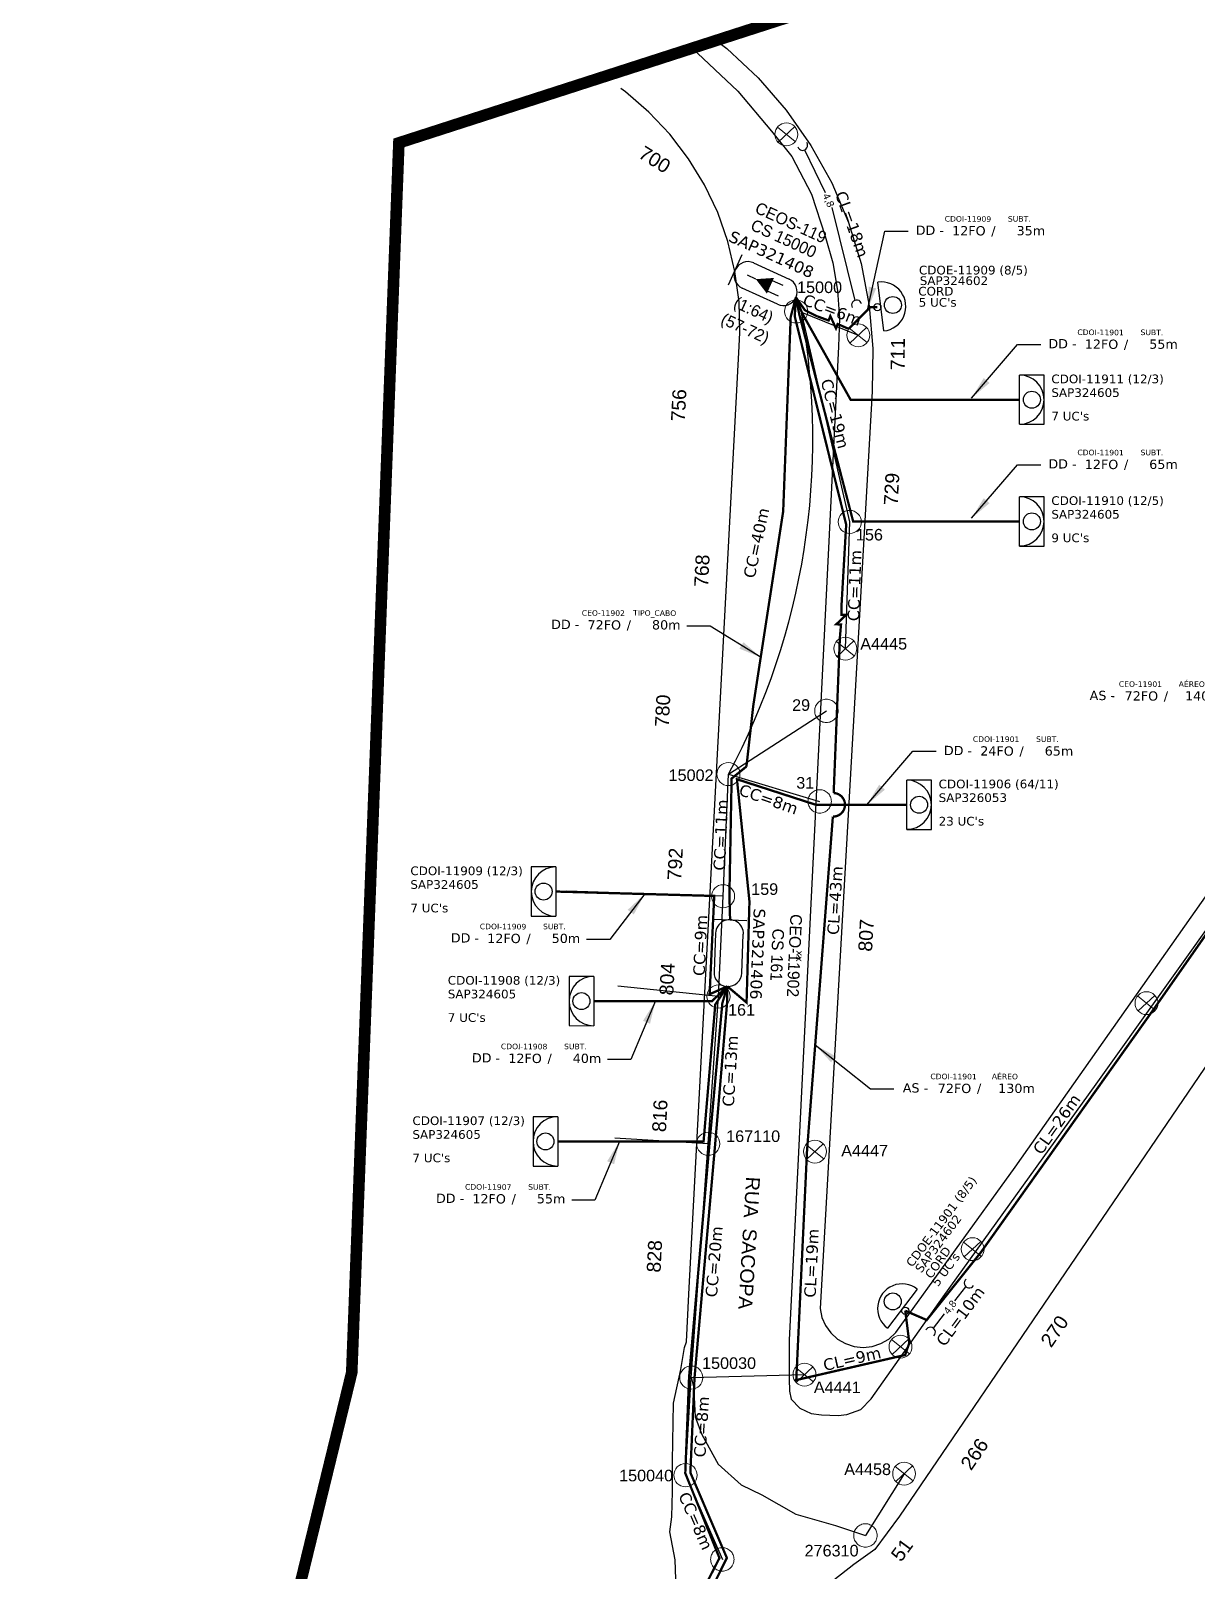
# Model space of a CAD drawing. Header units: metres. Extents: x 1369778 to 1370616, y 14918213 to 14918807.
# Drawn here: x 1370240.3 to 1370341, y 14918330.2 to 14918463.1 of the extents above; entities that cross this region are included whole.
import ezdxf
from ezdxf.enums import TextEntityAlignment as Align

# ---------------------------------------------------------------- set-up
doc = ezdxf.new("R2010")
doc.units = ezdxf.units.M
doc.header["$LTSCALE"] = 0.1
doc.header["$MEASUREMENT"] = 0
doc.linetypes.add('PHANTOM2', pattern=[1.25, 0.625, -0.125, 0.125, -0.125, 0.125, -0.125])
for name, color, linetype in [('10.0-Cartográfico', 252, 'Continuous'), ('10.2-Nº Policía', 2, 'Continuous'), ('10.3-Nome das Ruas', 252, 'Continuous'), ('20.1-CDO_INTERIOR', 1, 'Continuous'), ('20.2-CDO_POSTE', 1, 'Continuous'), ('20.4-CEO', 1, 'Continuous'), ('20.4-CEOS', 1, 'Continuous'), ('20.5-CABO AÉREO', 1, 'FENCELINE1'), ('20.5-CABO EM DUTO', 1, 'Continuous'), ('20.9-SUBIDA DE LATERAL', 5, 'Continuous'), ('Celulização - CABO 04', 7, 'Continuous'), ('label_cabos', 7, 'Continuous'), ('Legenda', 1, 'Continuous')]:
    doc.layers.add(name, color=color, linetype=linetype)
for name, color, linetype, lineweight in [('10.1-Caixas Subterrâneas', 5, 'Continuous', 0), ('10.4-Postes', 1, 'Continuous', 0), ('20.6-CORDOALHA_SUPORTE', 7, 'Continuous', 25)]:
    doc.layers.add(name, color=color, linetype=linetype, lineweight=lineweight)
doc.layers.add('EXTRA', color=50, linetype='Continuous', plot=False)
doc.layers.add('Traçado Subterraneo', color=40, linetype='Continuous', plot=False)
doc.styles.add('ARIAL', font='arial.ttf')
doc.styles.add('siredit', font='verdana.ttf')
doc.styles.get("Standard").update_dxf_attribs({"font": 'arial.ttf'})
doc.styles.add('Style-font000', font='font000.shx')
doc.linetypes.add('FENCELINE1', pattern='A,0.25,-0.1,[133,ltypeshp.shx,S=0.1,R=0,X=-0.1,Y=0],-0.1,1', length=1.45)
doc.dimstyles.new('CC', dxfattribs={"dimtxt": 1, "dimasz": 2, "dimexe": 0.18, "dimexo": 0.0625, "dimgap": 0.09, "dimtad": 0, "dimdec": 0, "dimrnd": 1, "dimzin": 0, "dimdsep": 46, "dimtxsty": 'siredit', "dimblk": 'NONE', "dimcen": 0, "dimse1": 1, "dimse2": 1, "dimsd1": 1, "dimsd2": 1, "dimclrt": 7, "dimadec": 0, "dimazin": 0, "dimtfac": 1, "dimtdec": 0, "dimtofl": 0, "dimtmove": 0, "dimatfit": 3, "dimfxl": 0, "dimtolj": 1, "dimtzin": 0, "dimarcsym": 0})
doc.dimstyles.new('CL', dxfattribs={"dimtxt": 1, "dimasz": 2, "dimexe": 0.18, "dimexo": 0.0625, "dimgap": 0.09, "dimtad": 0, "dimdec": 0, "dimrnd": 1, "dimzin": 0, "dimdsep": 46, "dimtxsty": 'siredit', "dimblk": 'NONE', "dimcen": 0, "dimse1": 1, "dimse2": 1, "dimsd1": 1, "dimsd2": 1, "dimclrt": 7, "dimadec": 0, "dimazin": 0, "dimtfac": 1, "dimtdec": 0, "dimtofl": 0, "dimtmove": 0, "dimatfit": 3, "dimfxl": 0, "dimtolj": 1, "dimtzin": 0, "dimarcsym": 0})

# ---------------------------------------------------------------- blocks, each defined once
blk = doc.blocks.new('caixa_subterranea_existente')
blk.add_circle((0, 0), 1)
blk = doc.blocks.new('PTPT')
at = {"layer": '10.4-Postes', "color": 1, "linetype": 'PHANTOM2'}
for points in [[(-0.0000079, 0.0000104), (0.0000075, -0.000002)], [(0.000007, 0.0000109), (-0.0000074, -0.0000025)]]:
    blk.add_lwpolyline(points, dxfattribs=at)
at = {"layer": '10.4-Postes', "color": 1}
blk.add_circle((-0.0000002, 0.0000042), 0.00000987, dxfattribs=at)
blk = doc.blocks.new('MHMZ')
at = {"linetype": 'PHANTOM2'}
blk.add_circle((0, 0), 0.0000101, dxfattribs=at)
blk = doc.blocks.new('A$C74867F1D')
at = {"color": 5, "const_width": 0.2}
blk.add_lwpolyline([(2.6, 1.57), (1.66, 1.07), (1.87, 0.72), (0.73, 0.99), (0.94, 0.64), (0.05, 0.09)], dxfattribs=at)
blk = doc.blocks.new('*D58')
at = {"layer": 'Defpoints', "color": 0, "transparency": 16777216}
for p in [(1370355.31, 14918406.31), (1370355.51, 14918406.17), (1370336.6, 14918379.23)]:
    blk.add_point(p, dxfattribs=at)
at = {"layer": 'Celulização - CABO 04', "color": 7, "transparency": 16777216, "insert": (1370345.86, 14918392.84), "char_height": 1, "attachment_point": 5, "rotation": 54.9409, "style": 'siredit'}
blk.add_mtext('\\A1;CL=33m', dxfattribs=at)
blk = doc.blocks.new('_None')
blk = doc.blocks.new('*D59')
at = {"layer": 'Defpoints', "color": 0, "transparency": 16777216}
for p in [(1370336.36, 14918379.41), (1370336.6, 14918379.23), (1370321.59, 14918358)]:
    blk.add_point(p, dxfattribs=at)
at = {"layer": 'Celulização - CABO 04', "color": 7, "transparency": 16777216, "insert": (1370328.85, 14918368.79), "char_height": 1, "attachment_point": 5, "rotation": 54.7386, "style": 'siredit'}
blk.add_mtext('\\A1;CL=26m', dxfattribs=at)
blk = doc.blocks.new('*D62')
at = {"layer": 'Defpoints', "color": 0, "transparency": 16777216}
for p in [(1370315.4, 14918349.5), (1370315.46, 14918349.23), (1370307.05, 14918347.3)]:
    blk.add_point(p, dxfattribs=at)
at = {"layer": 'Celulização - CABO 04', "color": 7, "transparency": 16777216, "insert": (1370311.19, 14918348.53), "char_height": 1, "attachment_point": 5, "rotation": 12.8944, "style": 'siredit'}
blk.add_mtext('\\A1;CL=9m', dxfattribs=at)
blk = doc.blocks.new('*D63')
at = {"layer": 'Defpoints', "color": 0, "transparency": 16777216}
for p in [(1370307.98, 14918366.42), (1370307.08, 14918347.18), (1370307.24, 14918347.17)]:
    blk.add_point(p, dxfattribs=at)
at = {"layer": 'Celulização - CABO 04', "color": 7, "transparency": 16777216, "insert": (1370307.69, 14918356.79), "char_height": 1, "attachment_point": 5, "rotation": 87.3357, "style": 'siredit'}
blk.add_mtext('\\A1;CL=19m', dxfattribs=at)
blk = doc.blocks.new('*D64')
at = {"layer": 'Defpoints', "color": 0, "transparency": 16777216}
for p in [(1370310.61, 14918409.82), (1370307.98, 14918366.42), (1370308.4, 14918366.39)]:
    blk.add_point(p, dxfattribs=at)
at = {"layer": 'Celulização - CABO 04', "color": 7, "transparency": 16777216, "insert": (1370309.72, 14918388.09), "char_height": 1, "attachment_point": 5, "rotation": 86.5239, "style": 'siredit'}
blk.add_mtext('\\A1;CL=43m', dxfattribs=at)
blk = doc.blocks.new('*D65')
at = {"layer": 'Defpoints', "color": 0, "transparency": 16777216}
for p in [(1370306.36, 14918438.92), (1370310.99, 14918420.75), (1370312.02, 14918421.01)]:
    blk.add_point(p, dxfattribs=at)
at = {"layer": 'Celulização - CABO 04', "color": 7, "transparency": 16777216, "insert": (1370309.71, 14918430.09), "char_height": 1, "attachment_point": 5, "rotation": 284.2994, "style": 'siredit'}
blk.add_mtext('\\A1;CC=19m', dxfattribs=at)
blk = doc.blocks.new('*D66')
at = {"layer": 'Defpoints', "color": 0, "transparency": 16777216}
for p in [(1370306.36, 14918438.92), (1370312.16, 14918438.01), (1370311.72, 14918436.86)]:
    blk.add_point(p, dxfattribs=at)
at = {"layer": 'Defpoints', "color": 7, "transparency": 16777216, "insert": (1370309.48, 14918439.04), "char_height": 1, "attachment_point": 5, "rotation": 339.0049, "style": 'siredit'}
blk.add_mtext('\\A1;CC=6m', dxfattribs=at)
blk = doc.blocks.new('*D67')
at = {"layer": 'Defpoints', "color": 0, "transparency": 16777216}
for p in [(1370296.81, 14918338.5), (1370299.99, 14918331.23), (1370299.27, 14918330.91)]:
    blk.add_point(p, dxfattribs=at)
at = {"layer": 'Defpoints', "color": 7, "transparency": 16777216, "insert": (1370297.68, 14918334.55), "char_height": 1, "attachment_point": 5, "rotation": 293.6524, "style": 'siredit'}
blk.add_mtext('\\A1;CC=8m', dxfattribs=at)
blk = doc.blocks.new('*D68')
at = {"layer": 'Defpoints', "color": 0, "transparency": 16777216}
for p in [(1370297.31, 14918346.92), (1370296.78, 14918338.57), (1370297.94, 14918338.49)]:
    blk.add_point(p, dxfattribs=at)
at = {"layer": 'Defpoints', "color": 7, "transparency": 16777216, "insert": (1370298.2, 14918342.67), "char_height": 1, "attachment_point": 5, "rotation": 86.4019, "style": 'siredit'}
blk.add_mtext('\\A1;CC=8m', dxfattribs=at)
blk = doc.blocks.new('*D69')
at = {"layer": 'Defpoints', "color": 0, "transparency": 16777216}
for p in [(1370298.77, 14918367.1), (1370297.12, 14918346.96), (1370298.46, 14918346.85)]:
    blk.add_point(p, dxfattribs=at)
at = {"layer": 'Defpoints', "color": 7, "transparency": 16777216, "insert": (1370299.28, 14918356.92), "char_height": 1, "attachment_point": 5, "rotation": 85.3325, "style": 'siredit'}
blk.add_mtext('\\A1;CC=20m', dxfattribs=at)
blk = doc.blocks.new('*D70')
at = {"layer": 'Defpoints', "color": 0, "transparency": 16777216}
for p in [(1370300.09, 14918399.01), (1370300.51, 14918399), (1370300.05, 14918388.45)]:
    blk.add_point(p, dxfattribs=at)
at = {"layer": 'Defpoints', "color": 7, "transparency": 16777216, "insert": (1370299.86, 14918393.74), "char_height": 1, "attachment_point": 5, "rotation": 87.4926, "style": 'siredit'}
blk.add_mtext('\\A1;CC=11m', dxfattribs=at)
blk = doc.blocks.new('*D71')
at = {"layer": 'Defpoints', "color": 0, "transparency": 16777216}
for p in [(1370298.28, 14918388.53), (1370300.05, 14918388.45), (1370299.66, 14918379.81)]:
    blk.add_point(p, dxfattribs=at)
at = {"layer": 'Defpoints', "color": 7, "transparency": 16777216, "insert": (1370298.09, 14918384.21), "char_height": 1, "attachment_point": 5, "rotation": 87.4328, "style": 'siredit'}
blk.add_mtext('\\A1;CC=9m', dxfattribs=at)
blk = doc.blocks.new('*D72')
at = {"layer": 'Defpoints', "color": 0, "transparency": 16777216}
for p in [(1370307.13, 14918438.78), (1370307.78, 14918438.64), (1370299.41, 14918399.17)]:
    blk.add_point(p, dxfattribs=at)
at = {"layer": 'Defpoints', "color": 7, "transparency": 16777216, "insert": (1370302.93, 14918418.94), "char_height": 1, "attachment_point": 5, "rotation": 78.0243, "style": 'siredit'}
blk.add_mtext('\\A1;CC=40m', dxfattribs=at)
blk = doc.blocks.new('*D73')
at = {"layer": 'Defpoints', "color": 0, "transparency": 16777216}
for p in [(1370310.99, 14918420.75), (1370311.6, 14918420.72), (1370310.61, 14918409.82)]:
    blk.add_point(p, dxfattribs=at)
at = {"layer": 'Defpoints', "color": 7, "transparency": 16777216, "insert": (1370311.41, 14918415.26), "char_height": 1, "attachment_point": 5, "rotation": 88.0178, "style": 'siredit'}
blk.add_mtext('\\A1;CC=11m', dxfattribs=at)
blk = doc.blocks.new('A$C7D571CCD')
at = {"layer": 'EXTRA', "style": 'siredit'}
for tag, p in [('ID', (6.68, 1.72)), ('XX', (11.11, 1.72))]:
    blk.add_attdef(tag, text='', height=0.48, rotation=359.69, dxfattribs=at).set_placement(p, align=Align.MIDDLE_CENTER)
at = {"layer": 'Legenda', "color": 7, "style": 'siredit'}
for tag, p in [('TIPO_CABO', (3.39, 0.74)), ('CABO', (6.76, 0.7)), ('/', (8.88, 0.7)), ('METROS', (12.11, 0.7))]:
    blk.add_attdef(tag, text='', height=0.8, rotation=359.69, dxfattribs=at).set_placement(p, align=Align.MIDDLE_CENTER)
blk = doc.blocks.new('*D75')
at = {"layer": 'Defpoints', "color": 0, "transparency": 16777216}
for p in [(1370321.59, 14918358), (1370323.68, 14918356.46), (1370315.37, 14918349.59)]:
    blk.add_point(p, dxfattribs=at)
at = {"layer": 'Defpoints', "color": 7, "transparency": 16777216, "insert": (1370320.54, 14918352.21), "char_height": 1, "attachment_point": 5, "rotation": 53.4985, "style": 'siredit'}
blk.add_mtext('\\A1;CL=10m', dxfattribs=at)
blk = doc.blocks.new('*D76')
at = {"layer": 'Defpoints', "color": 0, "transparency": 16777216}
for p in [(1370299.54, 14918379.82), (1370301.06, 14918379.73), (1370298.77, 14918367.1)]:
    blk.add_point(p, dxfattribs=at)
at = {"layer": 'Defpoints', "color": 7, "transparency": 16777216, "insert": (1370300.68, 14918373.37), "char_height": 1, "attachment_point": 5, "rotation": 86.5369, "style": 'siredit'}
blk.add_mtext('\\A1;CC=13m', dxfattribs=at)
blk = doc.blocks.new('*D77')
at = {"layer": 'Defpoints', "color": 0, "transparency": 16777216}
for p in [(1370300.51, 14918399), (1370307.76, 14918395.5), (1370308.05, 14918396.35)]:
    blk.add_point(p, dxfattribs=at)
at = {"layer": 'Defpoints', "color": 7, "transparency": 16777216, "insert": (1370303.98, 14918396.82), "char_height": 1, "attachment_point": 5, "rotation": 340.667, "style": 'siredit'}
blk.add_mtext('\\A1;CC=8m', dxfattribs=at)
blk = doc.blocks.new('*D79')
at = {"layer": 'Defpoints', "color": 0, "transparency": 16777216}
for p in [(1370308.07, 14918455.1), (1370305.52, 14918454.19), (1370311.72, 14918436.86)]:
    blk.add_point(p, dxfattribs=at)
at = {"layer": 'Defpoints', "color": 7, "transparency": 16777216, "insert": (1370311.17, 14918446.44), "char_height": 1, "attachment_point": 5, "rotation": 289.6958, "style": 'siredit'}
blk.add_mtext('\\A1;CL=18m', dxfattribs=at)

msp = doc.modelspace()

# ---------------------------------------------------------------- linework, layer by layer
at = {"layer": '10.0-Cartográfico'}
for p, q in [((1370297.35, 14918461.67), (1370301.34, 14918457.91)), ((1370299.26, 14918462.43), (1370300.37, 14918461.59)), ((1370300.37, 14918461.59), (1370303.08, 14918459.06)), ((1370303.08, 14918459.06), (1370305.51, 14918456.27)), ((1370291.64, 14918457.85), (1370291.23, 14918458.14)), ((1370293.65, 14918456.12), (1370291.64, 14918457.85)), ((1370301.34, 14918457.91), (1370304.24, 14918454.48)), ((1370305.51, 14918456.27), (1370307.64, 14918453.24)), ((1370295.47, 14918454.2), (1370293.65, 14918456.12)), ((1370297.08, 14918452.09), (1370295.47, 14918454.2)), ((1370304.24, 14918454.48), (1370306, 14918452.27)), ((1370306, 14918452.27), (1370307.7, 14918449.04)), ((1370307.64, 14918453.24), (1370309.43, 14918450)), ((1370298.46, 14918449.83), (1370297.08, 14918452.09)), ((1370299.59, 14918447.44), (1370298.46, 14918449.83)), ((1370309.43, 14918450), (1370310.88, 14918446.59)), ((1370325.26, 14918365.08), (1370385.59, 14918450.73)), ((1370307.7, 14918449.04), (1370308.87, 14918445.4)), ((1370300.47, 14918444.94), (1370299.59, 14918447.44)), ((1370310.88, 14918446.59), (1370311.96, 14918443.05)), ((1370301.08, 14918442.36), (1370300.47, 14918444.94)), ((1370308.87, 14918445.4), (1370309.52, 14918443.1)), ((1370309.52, 14918443.1), (1370309.94, 14918440.71)), ((1370311.96, 14918443.05), (1370312.67, 14918439.41)), ((1370301.43, 14918439.74), (1370301.08, 14918442.36)), ((1370309.94, 14918440.71), (1370310.1, 14918438.3)), ((1370301.49, 14918437.09), (1370301.43, 14918439.74)), ((1370312.67, 14918439.41), (1370312.99, 14918435.72)), ((1370310.1, 14918438.3), (1370310.01, 14918435.88)), ((1370301.43, 14918435.93), (1370301.49, 14918437.09)), ((1370297.1, 14918354.12), (1370301.43, 14918435.93)), ((1370310.01, 14918435.88), (1370305.76, 14918350.16)), ((1370312.99, 14918435.72), (1370312.93, 14918432.02)), ((1370312.93, 14918432.02), (1370308.42, 14918352.89)), ((1370363.65, 14918406.02), (1370315.27, 14918334.97)), ((1370332.27, 14918372.25), (1370345.16, 14918390.34)), ((1370319.04, 14918353.89), (1370332.27, 14918372.25)), ((1370314.96, 14918350.8), (1370325.26, 14918365.08)), ((1370296.89, 14918350.02), (1370297.1, 14918354.12)), ((1370312.84, 14918345.1), (1370319.04, 14918353.89)), ((1370308.42, 14918352.89), (1370308.58, 14918352.12)), ((1370308.58, 14918352.12), (1370308.9, 14918351.41)), ((1370308.9, 14918351.41), (1370309.36, 14918350.77)), ((1370296.71, 14918349.52), (1370296.89, 14918350.02)), ((1370305.76, 14918350.16), (1370305.75, 14918346.81)), ((1370309.36, 14918350.77), (1370309.94, 14918350.24)), ((1370309.94, 14918350.24), (1370310.62, 14918349.85)), ((1370310.62, 14918349.85), (1370311.36, 14918349.61)), ((1370312.92, 14918349.61), (1370313.67, 14918349.85)), ((1370313.67, 14918349.85), (1370314.35, 14918350.24)), ((1370314.35, 14918350.24), (1370314.96, 14918350.8)), ((1370296.42, 14918347.63), (1370296.71, 14918349.52)), ((1370311.36, 14918349.61), (1370312.14, 14918349.52)), ((1370312.14, 14918349.52), (1370312.92, 14918349.61)), ((1370295.76, 14918344.72), (1370296.42, 14918347.63)), ((1370305.75, 14918346.81), (1370305.78, 14918345.74)), ((1370295.69, 14918339.7), (1370295.76, 14918344.72)), ((1370305.78, 14918345.74), (1370305.93, 14918345.07)), ((1370305.93, 14918345.07), (1370306.67, 14918344.28)), ((1370311.95, 14918344.18), (1370312.84, 14918345.1)), ((1370306.67, 14918344.28), (1370307.65, 14918343.82)), ((1370307.65, 14918343.82), (1370308.56, 14918343.7)), ((1370308.56, 14918343.7), (1370310, 14918343.64)), ((1370310, 14918343.64), (1370310.73, 14918343.73)), ((1370310.73, 14918343.73), (1370311.95, 14918344.18)), ((1370295.69, 14918337.09), (1370295.69, 14918339.7)), ((1370295.62, 14918334.91), (1370295.69, 14918337.09)), ((1370295.47, 14918333.6), (1370295.62, 14918334.91)), ((1370315.27, 14918334.97), (1370313.14, 14918332.08)), ((1370295.91, 14918331.2), (1370295.47, 14918333.6)), ((1370313.14, 14918332.08), (1370311.35, 14918330.79)), ((1370295.98, 14918329.53), (1370295.91, 14918331.2)), ((1370311.35, 14918330.79), (1370308.94, 14918328.92))]:
    msp.add_line(p, q, dxfattribs=at)
at = {"layer": '20.1-CDO_INTERIOR', "color": 7}
for p, q in [((1370327.77, 14918433.43), (1370325.64, 14918433.43)), ((1370327.77, 14918429.18), (1370327.77, 14918433.43)), ((1370325.64, 14918429.18), (1370327.77, 14918429.18)), ((1370327.77, 14918422.92), (1370325.64, 14918422.92)), ((1370327.77, 14918418.67), (1370327.77, 14918422.92)), ((1370325.64, 14918418.67), (1370327.77, 14918418.67)), ((1370318.04, 14918398.47), (1370315.91, 14918398.47)), ((1370318.04, 14918394.22), (1370318.04, 14918398.47)), ((1370315.91, 14918394.22), (1370318.04, 14918394.22)), ((1370283.5, 14918390.99), (1370283.5, 14918386.74)), ((1370285.62, 14918390.99), (1370283.5, 14918390.99)), ((1370283.5, 14918386.74), (1370285.62, 14918386.74)), ((1370286.77, 14918381.54), (1370286.76, 14918377.29)), ((1370288.89, 14918381.53), (1370286.77, 14918381.54)), ((1370286.76, 14918377.29), (1370288.89, 14918377.28)), ((1370283.66, 14918369.42), (1370283.66, 14918365.17)), ((1370285.78, 14918369.42), (1370283.66, 14918369.42)), ((1370283.66, 14918365.17), (1370285.78, 14918365.17))]:
    msp.add_line(p, q, dxfattribs=at)
for points in [[(1370325.64, 14918429.18), (1370325.64, 14918433.43)], [(1370325.64, 14918418.67), (1370325.64, 14918422.92)], [(1370315.91, 14918394.22), (1370315.91, 14918398.47)], [(1370285.62, 14918390.99), (1370285.62, 14918386.74)], [(1370288.89, 14918381.53), (1370288.89, 14918377.28)], [(1370285.78, 14918369.42), (1370285.78, 14918365.17)]]:
    msp.add_lwpolyline(points, dxfattribs=at)
for centre in [(1370326.71, 14918431.3), (1370326.71, 14918420.8), (1370316.97, 14918396.35), (1370284.56, 14918388.86), (1370287.83, 14918379.41), (1370284.72, 14918367.3)]:
    msp.add_circle(centre, 0.733, dxfattribs=at)
for centre, radius, start, end in [((1370325.64, 14918431.3), 2.12, 270.0276, 90.0276), ((1370325.64, 14918420.8), 2.12, 270.0276, 90.0276), ((1370315.91, 14918396.35), 2.12, 270.0276, 90.0276), ((1370285.62, 14918388.86), 2.13, 89.9724, 269.9724), ((1370288.89, 14918379.41), 2.13, 89.9724, 269.9724), ((1370285.78, 14918367.3), 2.13, 89.9724, 269.9724)]:
    msp.add_arc(centre, radius, start, end, dxfattribs=at)
at = {"layer": '20.2-CDO_POSTE', "color": 7}
for points in [[(1370313.94, 14918437.23), (1370313.42, 14918441.44)], [(1370316.82, 14918354.56), (1370314.24, 14918351.18)]]:
    msp.add_lwpolyline(points, dxfattribs=at)
for centre, radius in [((1370313.37, 14918439.29), 0.311), ((1370314.71, 14918439.47), 0.733), ((1370314.7, 14918353.49), 0.733), ((1370315.78, 14918352.69), 0.311)]:
    msp.add_circle(centre, radius, dxfattribs=at)
for centre, start, end in [((1370313.71, 14918439.34), 276.3053, 97.7785), ((1370315.51, 14918352.89), 51.8211, 233.2943)]:
    msp.add_arc(centre, 2.12, start, end, dxfattribs=at)
at = {"layer": '20.4-CEO', "color": 7}
for p, q in [((1370299.41, 14918385.28), (1370299.27, 14918381.92)), ((1370301.66, 14918381.82), (1370301.8, 14918385.18))]:
    msp.add_line(p, q, dxfattribs=at)
msp.add_lwpolyline([(1370299.22, 14918386.48), (1370302.1, 14918386.36)], dxfattribs=at)
for centre, start, end in [((1370300.61, 14918385.23), 357.5732, 177.5732), ((1370300.47, 14918381.87), 177.5732, 357.5732)]:
    msp.add_arc(centre, 1.2, start, end, dxfattribs=at)
at = {"layer": '20.4-CEOS', "color": 5}
for p, q in [((1370302.69, 14918443.1), (1370305.75, 14918441.71)), ((1370304.76, 14918439.54), (1370301.7, 14918440.93))]:
    msp.add_line(p, q, dxfattribs=at)
for points in [[(1370300.51, 14918441.2), (1370301.7, 14918443.82)], [(1370302.88, 14918441.7), (1370302.15, 14918442.04)], [(1370304.28, 14918441.59), (1370305.21, 14918441.17)], [(1370303.87, 14918440.68), (1370304.8, 14918440.26)]]:
    msp.add_lwpolyline(points, dxfattribs=at)
msp.add_lwpolyline([(1370302.88, 14918441.7, 0, 1.48, 0), (1370304.14, 14918441.13, 1.48, 1.48, 0)], format="xyseb", dxfattribs=at)
for centre, start, end in [((1370302.2, 14918442.01), 65.5303, 245.5303), ((1370305.25, 14918440.62), 245.5303, 65.5303)]:
    msp.add_arc(centre, 1.2, start, end, dxfattribs=at)
at = {"layer": '20.5-CABO AÉREO', "color": 7, "linetype": 'FENCELINE1', "ltscale": 0.065, "const_width": 0.2}
msp.add_lwpolyline([(1370310.9, 14918437.41), (1370312.77, 14918439.29), (1370313.37, 14918439.29)], dxfattribs=at)
at = {"layer": '20.5-CABO AÉREO', "color": 5, "linetype": 'FENCELINE1', "ltscale": 0.065, "const_width": 0.2}
msp.add_lwpolyline([(1370315.78, 14918352.69), (1370317.63, 14918351.89), (1370322.3, 14918357.72), (1370337.31, 14918378.83), (1370356.22, 14918405.83), (1370366.54, 14918420.56), (1370380.23, 14918437.39), (1370382.25, 14918438.69)], dxfattribs=at)
msp.add_lwpolyline([(1370315.78, 14918352.69), (1370316.13, 14918349.92), (1370315.77, 14918348.87), (1370306.37, 14918346.71), (1370307.3, 14918366.5), (1370309.53, 14918395.33, 0.996454), (1370309.6, 14918397.36), (1370310.14, 14918410.85)], format="xyb", dxfattribs=at)
at = {"layer": '20.5-CABO EM DUTO', "color": 7, "linetype": 'ByBlock', "const_width": 0.2}
for points in [[(1370306.34, 14918440.13), (1370305.89, 14918438.45), (1370305.24, 14918421.66), (1370302.66, 14918404.9), (1370302.07, 14918399.65)], [(1370306.34, 14918440.13), (1370307.12, 14918439.02), (1370308.18, 14918438.49)], [(1370306.34, 14918440.13), (1370306.89, 14918438.74), (1370311.06, 14918431.3), (1370325.64, 14918431.3)], [(1370306.34, 14918440.13), (1370306.63, 14918438.66), (1370311.28, 14918420.8), (1370325.64, 14918420.8)], [(1370302.07, 14918399.65), (1370300.79, 14918398.61), (1370300.6, 14918388.5), (1370300.66, 14918386.42)], [(1370300.42, 14918380.68), (1370302.08, 14918379.28), (1370302.33, 14918388.01), (1370301.25, 14918398.55), (1370308.05, 14918396.35), (1370315.91, 14918396.35)], [(1370300.42, 14918380.68), (1370298.89, 14918380), (1370299.29, 14918388.48), (1370285.62, 14918388.86)], [(1370300.42, 14918380.68), (1370299.99, 14918379.23), (1370298.87, 14918367.02), (1370297.12, 14918346.96), (1370296.79, 14918338.67), (1370299.74, 14918331.35), (1370262.84, 14918259.4), (1370267.69, 14918257.47), (1370269.17, 14918257.47)], [(1370300.42, 14918380.68), (1370299.38, 14918379.11), (1370298.37, 14918367.3), (1370285.78, 14918367.3)], [(1370300.42, 14918380.68), (1370300.41, 14918379.4), (1370299.36, 14918366.95), (1370297.59, 14918346.93), (1370297.23, 14918338.72), (1370300.38, 14918331.36), (1370286.91, 14918304.23), (1370295.68, 14918299.33), (1370296.98, 14918299.33)], [(1370300.42, 14918380.68), (1370299.11, 14918379.41), (1370288.89, 14918379.41)]]:
    msp.add_lwpolyline(points, dxfattribs=at)
at = {"layer": '20.5-CABO EM DUTO', "color": 5, "linetype": 'ByBlock', "const_width": 0.2}
msp.add_lwpolyline([(1370306.34, 14918440.13), (1370306.24, 14918438.49), (1370310.68, 14918420.52), (1370310.29, 14918413.79)], dxfattribs=at)
at = {"layer": '20.6-CORDOALHA_SUPORTE'}
for p, q in [((1370307.09, 14918452.85), (1370308.86, 14918449.19)), ((1370309.43, 14918447.89), (1370311.43, 14918439.87)), ((1370320.06, 14918353.53), (1370321.02, 14918354.76)), ((1370318.21, 14918351.18), (1370319.18, 14918352.41))]:
    msp.add_line(p, q, dxfattribs=at)
for centre, start, end in [((1370306.92, 14918453.24), 196.9761, 35.4379), ((1370311.58, 14918439.47), 11.8186, 210.2804), ((1370321.3, 14918355.08), 129.9641, 328.4259), ((1370317.95, 14918350.84), 315.1216, 153.5833)]:
    msp.add_arc(centre, 0.429, start, end, dxfattribs=at)
at = {"layer": 'Celulização - CABO 04', "color": 3, "const_width": 1}
msp.add_lwpolyline([(1370268, 14918347.36), (1370272.07, 14918453.46), (1370318.26, 14918468.36), (1370343.56, 14918487.45), (1370420.51, 14918536.11), (1370528.48, 14918558.01), (1370594.33, 14918524.64), (1370612.77, 14918475.99), (1370587.9, 14918437.05), (1370456.07, 14918339.97), (1370362.25, 14918327.18), (1370286.69, 14918216.15), (1370240.88, 14918236.16), (1370268, 14918347.36)], close=True, dxfattribs=at)
at = {"layer": 'Traçado Subterraneo'}
for points in [[(1370310.99, 14918420.75), (1370306.81, 14918438.84)], [(1370306.81, 14918438.84), (1370311.72, 14918436.86)], [(1370310.61, 14918409.82), (1370310.99, 14918420.75)], [(1370300.51, 14918399), (1370308.97, 14918404.45)], [(1370300.05, 14918388.45), (1370300.51, 14918399)], [(1370300.51, 14918399), (1370308.39, 14918396.64)], [(1370299.66, 14918379.81), (1370300.05, 14918388.45)], [(1370299.66, 14918379.81), (1370290.98, 14918380.69)], [(1370298.77, 14918367.1), (1370299.66, 14918379.81)], [(1370298.77, 14918367.1), (1370290.71, 14918367.57)], [(1370297.31, 14918346.92), (1370298.77, 14918367.1)], [(1370296.81, 14918338.5), (1370297.31, 14918346.92)], [(1370297.31, 14918346.92), (1370297.31, 14918346.92), (1370307.08, 14918347.18)], [(1370297.31, 14918346.92), (1370297.52, 14918346.04), (1370297.54, 14918345.76), (1370297.65, 14918343.53), (1370298.22, 14918342.01), (1370299.63, 14918339.46), (1370301.62, 14918337.68), (1370303.4, 14918336.8), (1370306.33, 14918335.15), (1370309.76, 14918334.17), (1370309.76, 14918334.17), (1370309.76, 14918334.17), (1370312.34, 14918333.3), (1370312.34, 14918333.3)], [(1370296.81, 14918338.5), (1370299.99, 14918331.23)], [(1370315.68, 14918338.63), (1370312.34, 14918333.3)]]:
    msp.add_lwpolyline(points, dxfattribs=at)
at = {"layer": 'Traçado Subterraneo', "color": 7}
msp.add_lwpolyline([(1370300.05, 14918388.45), (1370286.56, 14918388.89)], dxfattribs=at)
at = {"layer": 'Traçado Subterraneo'}
msp.add_arc((1370246.81, 14918427.9), 60.99, 331.7047, 10.328, dxfattribs=at)

# ---------------------------------------------------------------- block references
at = {"layer": '10.0-Cartográfico'}
for p, values in [((1370314.51, 14918445.18), {'ID': 'CDOI-11909', 'CABO': '12FO', 'METROS': '35m', 'XX': 'SUBT.', '/': '/', 'TIPO_CABO': 'DD -'}), ((1370325.96, 14918435.39), {'ID': 'CDOI-11901', 'CABO': '12FO', 'METROS': '55m', 'XX': 'SUBT.', '/': '/', 'TIPO_CABO': 'DD -'}), ((1370325.96, 14918425.02), {'ID': 'CDOI-11901', 'CABO': '12FO', 'METROS': '65m', 'XX': 'SUBT.', '/': '/', 'TIPO_CABO': 'DD -'}), ((1370283.04, 14918411.17), {'ID': 'CEO-11902', 'CABO': '72FO', 'METROS': '80m', 'XX': 'TIPO_CABO', '/': '/', 'TIPO_CABO': 'DD -'}), ((1370329.4, 14918405.04), {'ID': 'CEO-11901', 'CABO': '72FO', 'METROS': '140m', 'XX': 'AÉREO', '/': '/', 'TIPO_CABO': 'AS -'}), ((1370316.94, 14918400.29), {'ID': 'CDOI-11901', 'CABO': '24FO', 'METROS': '65m', 'XX': 'SUBT.', '/': '/', 'TIPO_CABO': 'DD -'}), ((1370274.38, 14918384.12), {'ID': 'CDOI-11909', 'CABO': '12FO', 'METROS': '50m', 'XX': 'SUBT.', '/': '/', 'TIPO_CABO': 'DD -'}), ((1370276.2, 14918373.77), {'ID': 'CDOI-11908', 'CABO': '12FO', 'METROS': '40m', 'XX': 'SUBT.', '/': '/', 'TIPO_CABO': 'DD -'}), ((1370313.27, 14918371.18), {'ID': 'CDOI-11901', 'CABO': '72FO', 'METROS': '130m', 'XX': 'AÉREO', '/': '/', 'TIPO_CABO': 'AS -'}), ((1370273.1, 14918361.65), {'ID': 'CDOI-11907', 'CABO': '12FO', 'METROS': '55m', 'XX': 'SUBT.', '/': '/', 'TIPO_CABO': 'DD -'})]:
    msp.add_blockref('A$C7D571CCD', p, dxfattribs=at).add_auto_attribs(values)
at = {"layer": '10.1-Caixas Subterrâneas', "rotation": 1.00000001491834}
for p in [(1370306.36, 14918438.92), (1370310.99, 14918420.75), (1370300.51, 14918399), (1370300.05, 14918388.45), (1370299.66, 14918379.81), (1370298.77, 14918367.1), (1370297.31, 14918346.92), (1370296.81, 14918338.5)]:
    msp.add_blockref('caixa_subterranea_existente', p, dxfattribs=at)
at = {"layer": '10.1-Caixas Subterrâneas', "xscale": 100000, "yscale": 100000, "zscale": 100000}
for p in [(1370308.97, 14918404.45), (1370312.34, 14918333.3), (1370299.99, 14918331.23)]:
    msp.add_blockref('MHMZ', p, dxfattribs=at)
at = {"layer": '10.1-Caixas Subterrâneas', "xscale": 100000.0000000001, "yscale": 100000.0000000001, "zscale": 100000.0000000001, "rotation": 265.9999999993091}
msp.add_blockref('MHMZ', (1370308.39, 14918396.64), dxfattribs=at)
at = {"layer": '10.4-Postes', "color": 1, "lineweight": -3, "xscale": 100000, "yscale": 100000, "zscale": 100000}
for p in [(1370305.54, 14918453.77), (1370311.74, 14918436.44), (1370310.63, 14918409.4), (1370336.62, 14918378.81), (1370308, 14918366), (1370321.61, 14918357.58), (1370315.39, 14918349.17), (1370307.1, 14918346.76), (1370315.7, 14918338.21)]:
    msp.add_blockref('PTPT', p, dxfattribs=at)
at = {"layer": '20.9-SUBIDA DE LATERAL', "rotation": 308.0150954545114}
msp.add_blockref('A$C74867F1D', (1370308.08, 14918438.48), dxfattribs=at)
at = {"layer": '20.9-SUBIDA DE LATERAL', "color": 5, "rotation": 237.0106160880163}
msp.add_blockref('A$C74867F1D', (1370310.24, 14918413.88), dxfattribs=at)

# ---------------------------------------------------------------- texts
at = {"layer": '10.1-Caixas Subterrâneas'}
for s, p in [('15000', (1370306.44, 14918440.5)), ('156', (1370311.52, 14918419.15)), ('29', (1370306.01, 14918404.45)), ('15002', (1370295.35, 14918398.4)), ('31', (1370306.37, 14918397.74)), ('159', (1370302.48, 14918388.57)), ('161', (1370300.48, 14918378.15)), ('167110', (1370300.32, 14918367.25)), ('150030', (1370298.24, 14918347.67)), ('150040', (1370291.08, 14918337.97)), ('276310', (1370307.09, 14918331.49))]:
    msp.add_text(s, height=1, dxfattribs=at).set_placement(p)
at = {"layer": '10.2-Nº Policía', "color": 0}
for s, rotation, p in [('700', 328.1318, (1370292.65, 14918452.25)), ('711', 89.1161, (1370315.71, 14918433.83)), ('756', 87.0144, (1370296.75, 14918429.39)), ('729', 86.7513, (1370315.12, 14918422.16)), ('768', 87.0144, (1370298.75, 14918415.12)), ('780', 87.0144, (1370295.36, 14918403.03)), ('792', 87.0144, (1370296.44, 14918389.8)), ('807', 86.7513, (1370312.91, 14918383.65)), ('804', 87.0144, (1370295.75, 14918379.88)), ('816', 87.0144, (1370295.12, 14918368.08)), ('828', 87.0144, (1370294.65, 14918355.96)), ('270', 55.773, (1370328.37, 14918349.43)), ('266', 55.773, (1370321.46, 14918338.83)), ('51', 53.6623, (1370315.42, 14918330.95))]:
    msp.add_text(s, height=1.2, rotation=rotation, dxfattribs=at).set_placement(p)
at = {"layer": '10.3-Nome das Ruas', "color": 252}
msp.add_text('RUA  SACOPA', height=1.2, rotation=266.55, dxfattribs=at).set_placement((1370302.05, 14918364.28))
at = {"layer": '10.4-Postes', "color": 1, "lineweight": -3}
for s, p in [('A4445', (1370311.9, 14918409.74)), ('A4447', (1370310.25, 14918366)), ('A4441', (1370307.89, 14918345.58)), ('A4458', (1370310.51, 14918338.51))]:
    msp.add_text(s, height=1, dxfattribs=at).set_placement(p)
at = {"layer": '20.1-CDO_INTERIOR', "color": 7, "style": 'siredit'}
for s, rotation, p in [('CDOI-11911 (12/3)', 0.0276, (1370328.39, 14918433.09)), ('SAP324605', 0.0276, (1370328.39, 14918431.91)), ("7 UC's", 0.0276, (1370328.39, 14918429.88)), ('CDOI-11910 (12/5)', 0.0276, (1370328.39, 14918422.59)), ('SAP324605', 0.0276, (1370328.39, 14918421.41)), ("9 UC's", 0.0276, (1370328.39, 14918419.38)), ('CDOI-11906 (64/11)', 0.0276, (1370318.66, 14918398.14)), ('SAP326053', 0.0276, (1370318.66, 14918396.96)), ("23 UC's", 0.0276, (1370318.66, 14918394.93)), ('CDOI-11909 (12/3)', 359.9724, (1370273.06, 14918390.65)), ('SAP324605', 359.9724, (1370273.06, 14918389.47)), ("7 UC's", 359.9724, (1370273.06, 14918387.44)), ('CDOI-11908 (12/3)', 359.9724, (1370276.29, 14918381.2)), ('SAP324605', 359.9724, (1370276.29, 14918380.02)), ("7 UC's", 359.9724, (1370276.29, 14918377.99)), ('CDOI-11907 (12/3)', 359.9724, (1370273.24, 14918369.09)), ('SAP324605', 359.9724, (1370273.24, 14918367.9)), ("7 UC's", 359.9724, (1370273.24, 14918365.88))]:
    msp.add_text(s, height=0.75, rotation=rotation, dxfattribs=at).set_placement(p, align=Align.MIDDLE_LEFT)
at = {"layer": '20.2-CDO_POSTE', "color": 7, "style": 'siredit'}
for s, p in [('CDOE-11909 (8/5)', (1370316.96, 14918442.48)), ('SAP324602', (1370317.03, 14918441.57)), ('CORD', (1370316.9, 14918440.66)), ("5 UC's", (1370316.94, 14918439.7))]:
    msp.add_text(s, height=0.75, dxfattribs=at).set_placement(p, align=Align.MIDDLE_LEFT)
for s, rotation, p in [('CDOE-11901 (8/5)', 53.2537, (1370316.08, 14918356.62)), ('SAP324602', 53.2537, (1370316.86, 14918356.12)), ('CORD', 54.8432, (1370317.72, 14918355.61)), ("5 UC's", 53.2537, (1370318.3, 14918354.94))]:
    msp.add_text(s, height=0.75, rotation=rotation, dxfattribs=at).set_placement(p, align=Align.MIDDLE_LEFT)
at = {"layer": '20.4-CEO', "color": 7}
for s, height, style, p in [('SAP321406', 1, 'siredit', (1370303.04, 14918383.47)), ('CEO-11902', 1.014, 'Style-font000', (1370306.22, 14918383.33)), ('CS 161', 1.014, 'Style-font000', (1370304.73, 14918383.4))]:
    msp.add_text(s, height=height, rotation=267.5732, dxfattribs=dict(at, style=style)).set_placement(p, align=Align.MIDDLE_CENTER)
at = {"layer": '20.4-CEO', "style": 'siredit'}
msp.add_text('xx', height=0.6, rotation=267.5732, dxfattribs=at).set_placement((1370306.67, 14918383.29), align=Align.MIDDLE_CENTER)
at = {"layer": '20.4-CEOS', "color": 7}
for s, height, style, p in [('CEOS-119', 1.014, 'Style-font000', (1370305.91, 14918446.58)), ('SAP321408', 1, 'siredit', (1370304.23, 14918443.84)), ('CS 15000', 1.014, 'Style-font000', (1370305.29, 14918445.21))]:
    msp.add_text(s, height=height, rotation=335.5303, dxfattribs=dict(at, style=style)).set_placement(p, align=Align.MIDDLE_CENTER)
at = {"layer": '20.4-CEOS', "color": 7, "style": 'Style-font000'}
for s, p in [('(1:64)', (1370302.9, 14918439.51)), ('(57-72)', (1370302.18, 14918437.92))]:
    msp.add_text(s, height=1.014, rotation=335.5303, dxfattribs=at).set_placement(p, align=Align.TOP_CENTER)
at = {"layer": '20.6-CORDOALHA_SUPORTE', "style": 'ARIAL'}
for rotation, p in [(293.6282, (1370309.16, 14918448.51)), (51.7737, (1370319.64, 14918353))]:
    msp.add_text('4,8', height=0.626, rotation=rotation, dxfattribs=at).set_placement(p, align=Align.MIDDLE_CENTER)

# ---------------------------------------------------------------- dimensions: what is measured, and where the dimension line sits
at = {"layer": 'Celulização - CABO 04'}
for p1, p2, distance, dimstyle, override, picture, middle in [((1370306.36, 14918438.92), (1370310.99, 14918420.75), 1.06, 'CC', {"dimpost": 'CC=<>m'}, '*D65', (1370309.71, 14918430.09)), ((1370310.61, 14918409.82), (1370307.98, 14918366.42), 0.42, 'CL', {"dimzin": 1, "dimpost": 'CL=<>m'}, '*D64', (1370309.72, 14918388.09)), ((1370336.6, 14918379.23), (1370355.51, 14918406.17), 0.24, 'CL', {"dimzin": 1, "dimpost": 'CL=<>m'}, '*D58', (1370345.86, 14918392.84)), ((1370321.59, 14918358), (1370336.6, 14918379.23), 0.3, 'CL', {"dimzin": 1, "dimpost": 'CL=<>m'}, '*D59', (1370328.85, 14918368.79)), ((1370307.98, 14918366.42), (1370307.08, 14918347.18), 0.16, 'CL', {"dimzin": 1, "dimpost": 'CL=<>m'}, '*D63', (1370307.69, 14918356.79)), ((1370307.05, 14918347.3), (1370315.46, 14918349.23), 0.27, 'CL', {"dimzin": 1, "dimpost": 'CL=<>m'}, '*D62', (1370311.19, 14918348.53))]:
    dim = msp.add_aligned_dim(p1=p1, p2=p2, distance=distance, dimstyle=dimstyle, override=override, dxfattribs=at)
    dim.commit()
    dim.dimension.update_dxf_attribs({"geometry": picture, "text_midpoint": middle})
at = {"layer": 'Defpoints'}
for p1, p2, distance, dimstyle, override, picture, middle in [((1370311.72, 14918436.86), (1370305.52, 14918454.19), -2.71, 'CL', {"dimpost": 'CL=<>m'}, '*D79', (1370311.17, 14918446.44)), ((1370306.36, 14918438.92), (1370311.72, 14918436.86), 1.23, 'CC', {"dimpost": 'CC=<>m'}, '*D66', (1370309.48, 14918439.04)), ((1370310.61, 14918409.82), (1370310.99, 14918420.75), -0.61, 'CC', {"dimpost": 'CC=<>m'}, '*D73', (1370311.41, 14918415.26)), ((1370300.05, 14918388.45), (1370300.51, 14918399), 0.42, 'CC', {"dimpost": 'CC=<>m'}, '*D70', (1370299.86, 14918393.74)), ((1370300.51, 14918399), (1370308.05, 14918396.35), -0.9, 'CC', {"dimpost": 'CC=<>m'}, '*D77', (1370303.98, 14918396.82)), ((1370299.66, 14918379.81), (1370300.05, 14918388.45), 1.77, 'CC', {"dimpost": 'CC=<>m'}, '*D71', (1370298.09, 14918384.21)), ((1370298.77, 14918367.1), (1370299.54, 14918379.82), -1.53, 'CC', {"dimpost": 'CC=<>m'}, '*D76', (1370300.68, 14918373.37)), ((1370298.77, 14918367.1), (1370297.12, 14918346.96), 1.34, 'CC', {"dimpost": 'CC=<>m'}, '*D69', (1370299.28, 14918356.92)), ((1370297.31, 14918346.92), (1370296.78, 14918338.57), 1.16, 'CC', {"dimpost": 'CC=<>m'}, '*D68', (1370298.2, 14918342.67)), ((1370296.81, 14918338.5), (1370299.99, 14918331.23), -0.79, 'CC', {"dimpost": 'CC=<>m'}, '*D67', (1370297.68, 14918334.55))]:
    dim = msp.add_aligned_dim(p1=p1, p2=p2, distance=distance, dimstyle=dimstyle, override=override, dxfattribs=at)
    dim.commit()
    dim.dimension.update_dxf_attribs({"geometry": picture, "text_midpoint": middle})
for base, p1, p2, angle, dimstyle, override, picture, middle in [((1370307.13, 14918438.78), (1370299.41, 14918399.17), (1370307.78, 14918438.64), 78.0243, 'CC', {"dimpost": 'CC=<>m'}, '*D72', (1370302.93, 14918418.94)), ((1370323.68, 14918356.46), (1370315.37, 14918349.59), (1370321.59, 14918358), 53.4985, 'CL', {"dimpost": 'CL=<>m'}, '*D75', (1370320.54, 14918352.21))]:
    dim = msp.add_linear_dim(base=base, p1=p1, p2=p2, angle=angle, dimstyle=dimstyle, override=override, dxfattribs=at)
    dim.commit()
    dim.dimension.update_dxf_attribs({"geometry": picture, "text_midpoint": middle, "dimtype": 161})

# ---------------------------------------------------------------- leaders
at = {"layer": 'label_cabos'}
for points in [[(1370312.52, 14918439.03), (1370314.02, 14918445.85), (1370316.02, 14918445.85)], [(1370321.5, 14918431.44), (1370325.47, 14918436.05), (1370327.47, 14918436.05)], [(1370321.5, 14918421.07), (1370325.47, 14918425.69), (1370327.47, 14918425.69)], [(1370303.34, 14918409.05), (1370298.93, 14918411.76), (1370296.93, 14918411.76)], [(1370312.47, 14918396.35), (1370316.44, 14918400.96), (1370318.44, 14918400.96)], [(1370293.3, 14918388.67), (1370290.27, 14918384.71), (1370288.27, 14918384.71)], [(1370294.22, 14918379.42), (1370292.09, 14918374.36), (1370290.09, 14918374.36)], [(1370308.01, 14918375.62), (1370312.78, 14918371.85), (1370314.78, 14918371.85)], [(1370291.12, 14918367.3), (1370288.99, 14918362.24), (1370286.99, 14918362.24)]]:
    msp.add_leader(points, dimstyle='CC', override={"dimgap": 0.09, "dimtad": 0}, dxfattribs=at)

doc.saveas('drawing.dxf')
